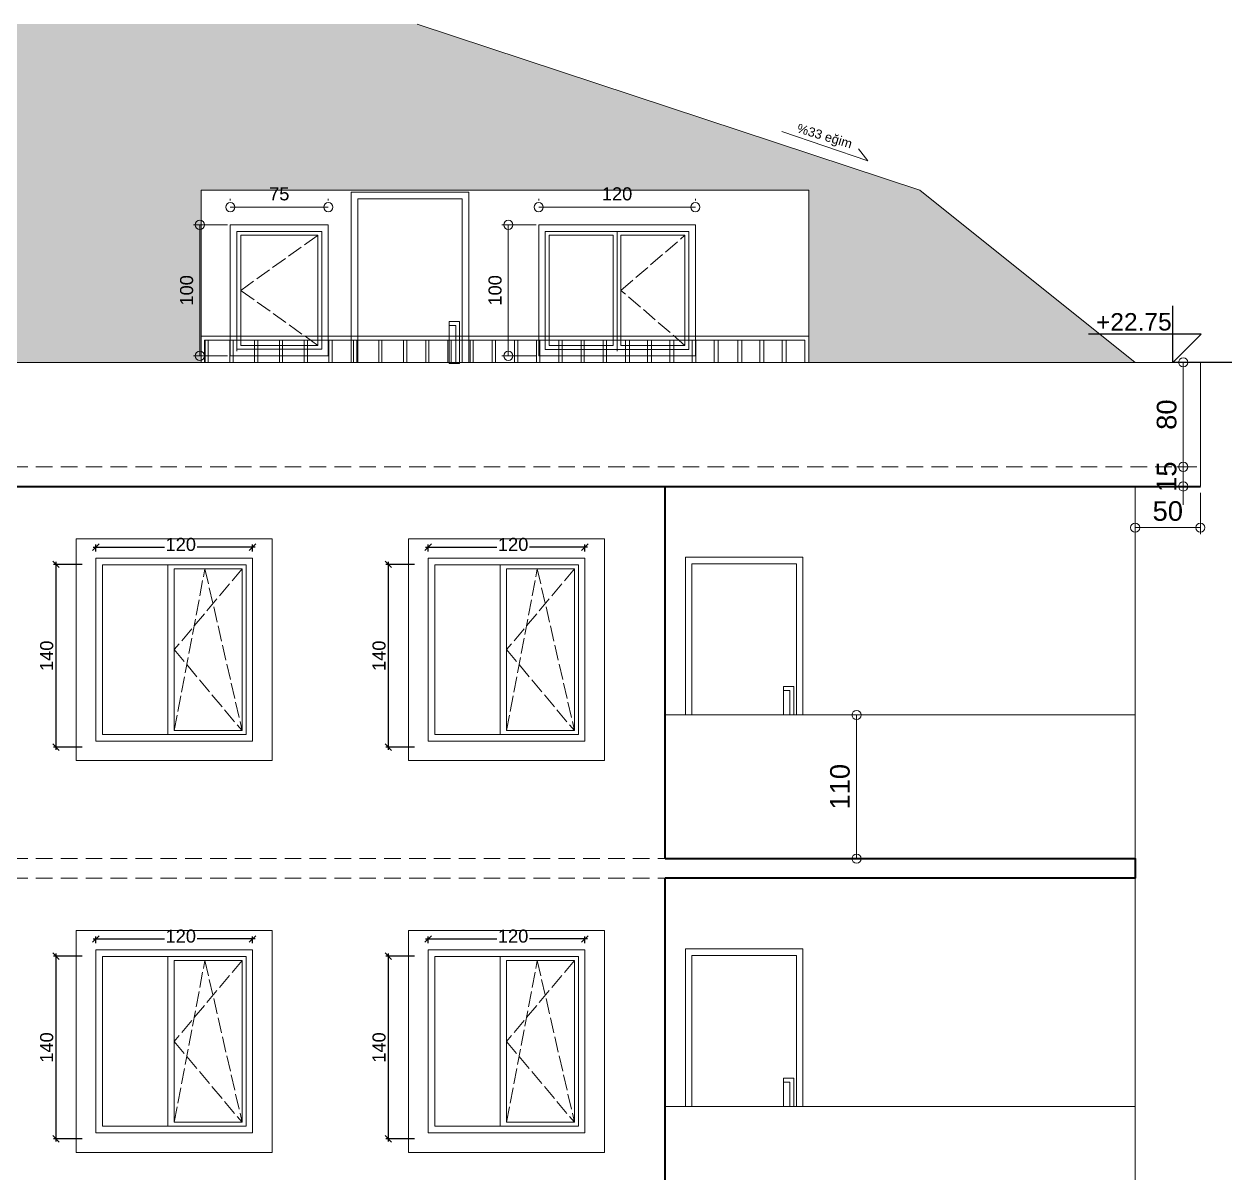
# Model space of a CAD drawing. Header units: millimetres. Extents: x 2990 to 12965, y 2692 to 30610.
# Drawn here: x 9776 to 10701, y 29684 to 30564 of the extents above; entities that cross this region are included whole.
import ezdxf
from ezdxf.enums import TextEntityAlignment as Align

# ---------------------------------------------------------------- set-up
doc = ezdxf.new("R2010")
doc.units = ezdxf.units.MM
doc.linetypes.add('ACAD_ISO02W100', pattern=[15, 12, -3])
doc.linetypes.add('HIDDENX2', pattern=[19.05, 12.7, -6.35])
for name, color, linetype, lineweight in [('SEM_DIŞ ÖLÇÜLER', 140, 'Continuous', 13), ('SEM_DUVAR1', 136, 'Continuous', 40), ('SEM_IC OLCU', 140, 'Continuous', 13), ('SEM_KAPI', 30, 'Continuous', 18), ('SEM_KOLON TARAMA1', 8, 'Continuous', 13), ('SEM_PENCERE', 133, 'Continuous', 13), ('SEM_TEFRIS', 225, 'Continuous', 9), ('SEM_YAZI2', 53, 'Continuous', 9)]:
    doc.layers.add(name, color=color, linetype=linetype, lineweight=lineweight)
doc.layers.add('SEM_KOT', color=173, linetype='Continuous')
doc.styles.add('arial_1_18', font='arial.ttf', dxfattribs={"height": 0.2})
doc.styles.get("Standard").update_dxf_attribs({"font": 'arial.ttf'})
doc.styles.add('ÖLÇÜ YAZI', font='arial.ttf')
doc.dimstyles.new('1-50-2', dxfattribs={"dimtxt": 15, "dimasz": 7, "dimexe": 5, "dimexo": 5, "dimgap": 5, "dimtad": 1, "dimdec": 0, "dimtxsty": 'Standard', "dimblk": 'ORIGIN', "dimcen": 5, "dimdle": 7, "dimclrd": 256, "dimclre": 256, "dimclrt": 256, "dimadec": 0, "dimazin": 0, "dimtfac": 1, "dimtdec": 0, "dimtix": 1, "dimtmove": 0, "dimatfit": 3, "dimldrblk": 'ORIGIN', "dimfxl": 1, "dimlwd": -1, "dimlwe": -1, "dimarcsym": 0})
doc.dimstyles.new('1-50-İC', dxfattribs={"dimtxt": 10, "dimasz": 7, "dimexe": 5, "dimexo": 25, "dimgap": 5, "dimtad": 1, "dimdec": 0, "dimtxsty": 'Standard', "dimblk": 'ORIGIN', "dimcen": 5, "dimdle": 7, "dimclrd": 256, "dimclre": 256, "dimclrt": 256, "dimadec": 0, "dimazin": 0, "dimtfac": 1, "dimtdec": 0, "dimtix": 1, "dimtmove": 0, "dimatfit": 3, "dimldrblk": 'ORIGIN', "dimfxl": 1, "dimlwd": -1, "dimlwe": -1, "dimarcsym": 0})
doc.dimstyles.new('ÖLÇÜ50', dxfattribs={"dimscale": 100, "dimtxt": 0.1, "dimasz": 0.05, "dimexe": 0.02, "dimexo": 0.1, "dimgap": 0.02, "dimtad": 1, "dimdec": 0, "dimrnd": 0.5, "dimzin": 9, "dimdsep": 46, "dimtxsty": 'ÖLÇÜ YAZI', "dimblk": 'OBLIQUE', "dimcen": 0, "dimdle": 0.02, "dimclrd": 256, "dimclre": 256, "dimclrt": 256, "dimadec": 0, "dimazin": 0, "dimtfac": 1, "dimtdec": 0, "dimtix": 1, "dimtmove": 2, "dimatfit": 3, "dimldrblk": 'DOT', "dimfxl": 0.2, "dimfxlon": 1, "dimarcsym": 0})

# ---------------------------------------------------------------- blocks, each defined once
blk = doc.blocks.new('_Oblique')
at = {"color": 0, "linetype": 'ByBlock', "lineweight": -2}
blk.add_line((-0.5, -0.5), (0.5, 0.5), dxfattribs=at)
blk = doc.blocks.new('*D1909')
at = {"layer": 'Defpoints', "color": 0, "transparency": 16777216}
for p in [(9800.12, 29850.45), (9831.83, 29850.45), (9831.83, 29710.45)]:
    blk.add_point(p, dxfattribs=at)
at = {"layer": 'SEM_IC OLCU', "lineweight": -2, "transparency": 16777216}
for p, q in [((9820.12, 29850.45), (9798.12, 29850.45)), ((9800.12, 29708.45), (9800.12, 29852.45)), ((9820.12, 29710.45), (9798.12, 29710.45))]:
    blk.add_line(p, q, dxfattribs=at)
at = {"layer": 'SEM_IC OLCU', "lineweight": -2, "transparency": 16777216, "xscale": 5, "yscale": 5, "zscale": 5}
for p, rotation in [((9800.12, 29850.45), 90), ((9800.12, 29710.45), 270)]:
    blk.add_blockref('_Oblique', p, dxfattribs=dict(at, rotation=rotation))
at = {"layer": 'SEM_IC OLCU', "transparency": 16777216, "insert": (9793.02, 29780.45), "char_height": 10, "attachment_point": 5, "rotation": 90, "style": 'ÖLÇÜ YAZI'}
blk.add_mtext('140', dxfattribs=at)
blk = doc.blocks.new('_Dot')
at = {"color": 0, "linetype": 'ByBlock', "lineweight": -2}
blk.add_line((-0.5, 0), (-1, 0), dxfattribs=at)
at = {"color": 0, "linetype": 'ByBlock', "const_width": 0.5}
blk.add_lwpolyline([(-0.25, 0, 1), (0.25, 0, 1)], format="xyb", close=True, dxfattribs=at)
blk = doc.blocks.new('*D1910')
at = {"layer": 'Defpoints', "color": 0, "transparency": 16777216}
for p in [(9950.66, 29863.59), (9830.66, 29850.45), (9950.66, 29850.45)]:
    blk.add_point(p, dxfattribs=at)
at = {"layer": 'SEM_IC OLCU', "lineweight": -2, "transparency": 16777216}
for p, q in [((9828.66, 29863.59), (9883.11, 29863.59)), ((9830.66, 29860.45), (9830.66, 29865.59)), ((9952.66, 29863.59), (9908.22, 29863.59)), ((9950.66, 29860.45), (9950.66, 29865.59))]:
    blk.add_line(p, q, dxfattribs=at)
at = {"layer": 'SEM_IC OLCU', "lineweight": -2, "transparency": 16777216, "xscale": 5, "yscale": 5, "zscale": 5, "rotation": 180}
blk.add_blockref('_Oblique', (9830.66, 29863.59), dxfattribs=at)
at = {"layer": 'SEM_IC OLCU', "lineweight": -2, "transparency": 16777216, "xscale": 5, "yscale": 5, "zscale": 5}
blk.add_blockref('_Oblique', (9950.66, 29863.59), dxfattribs=at)
at = {"layer": 'SEM_IC OLCU', "transparency": 16777216, "insert": (9895.66, 29865.7), "char_height": 10, "attachment_point": 5, "style": 'ÖLÇÜ YAZI'}
blk.add_mtext('120', dxfattribs=at)
blk = doc.blocks.new('*D1911')
at = {"layer": 'Defpoints', "color": 0, "transparency": 16777216}
for p in [(10054.67, 29850.45), (10086.37, 29850.45), (10086.37, 29710.45)]:
    blk.add_point(p, dxfattribs=at)
at = {"layer": 'SEM_IC OLCU', "lineweight": -2, "transparency": 16777216}
for p, q in [((10074.67, 29850.45), (10052.67, 29850.45)), ((10054.67, 29708.45), (10054.67, 29852.45)), ((10074.67, 29710.45), (10052.67, 29710.45))]:
    blk.add_line(p, q, dxfattribs=at)
at = {"layer": 'SEM_IC OLCU', "lineweight": -2, "transparency": 16777216, "xscale": 5, "yscale": 5, "zscale": 5}
for p, rotation in [((10054.67, 29850.45), 90), ((10054.67, 29710.45), 270)]:
    blk.add_blockref('_Oblique', p, dxfattribs=dict(at, rotation=rotation))
at = {"layer": 'SEM_IC OLCU', "transparency": 16777216, "insert": (10047.56, 29780.45), "char_height": 10, "attachment_point": 5, "rotation": 90, "style": 'ÖLÇÜ YAZI'}
blk.add_mtext('140', dxfattribs=at)
blk = doc.blocks.new('*D1912')
at = {"layer": 'Defpoints', "color": 0, "transparency": 16777216}
for p in [(10205.21, 29863.59), (10085.21, 29850.45), (10205.21, 29850.45)]:
    blk.add_point(p, dxfattribs=at)
at = {"layer": 'SEM_IC OLCU', "lineweight": -2, "transparency": 16777216}
for p, q in [((10083.21, 29863.59), (10137.65, 29863.59)), ((10085.21, 29860.45), (10085.21, 29865.59)), ((10207.21, 29863.59), (10162.77, 29863.59)), ((10205.21, 29860.45), (10205.21, 29865.59))]:
    blk.add_line(p, q, dxfattribs=at)
at = {"layer": 'SEM_IC OLCU', "lineweight": -2, "transparency": 16777216, "xscale": 5, "yscale": 5, "zscale": 5, "rotation": 180}
blk.add_blockref('_Oblique', (10085.21, 29863.59), dxfattribs=at)
at = {"layer": 'SEM_IC OLCU', "lineweight": -2, "transparency": 16777216, "xscale": 5, "yscale": 5, "zscale": 5}
blk.add_blockref('_Oblique', (10205.21, 29863.59), dxfattribs=at)
at = {"layer": 'SEM_IC OLCU', "transparency": 16777216, "insert": (10150.21, 29865.7), "char_height": 10, "attachment_point": 5, "style": 'ÖLÇÜ YAZI'}
blk.add_mtext('120', dxfattribs=at)
blk = doc.blocks.new('*D1918')
at = {"layer": 'Defpoints', "color": 0, "transparency": 16777216}
for p in [(9800.12, 30150.45), (9831.83, 30150.45), (9831.83, 30010.45)]:
    blk.add_point(p, dxfattribs=at)
at = {"layer": 'SEM_IC OLCU', "lineweight": -2, "transparency": 16777216}
for p, q in [((9820.12, 30150.45), (9798.12, 30150.45)), ((9800.12, 30008.45), (9800.12, 30152.45)), ((9820.12, 30010.45), (9798.12, 30010.45))]:
    blk.add_line(p, q, dxfattribs=at)
at = {"layer": 'SEM_IC OLCU', "lineweight": -2, "transparency": 16777216, "xscale": 5, "yscale": 5, "zscale": 5}
for p, rotation in [((9800.12, 30150.45), 90), ((9800.12, 30010.45), 270)]:
    blk.add_blockref('_Oblique', p, dxfattribs=dict(at, rotation=rotation))
at = {"layer": 'SEM_IC OLCU', "transparency": 16777216, "insert": (9793.02, 30080.45), "char_height": 10, "attachment_point": 5, "rotation": 90, "style": 'ÖLÇÜ YAZI'}
blk.add_mtext('140', dxfattribs=at)
blk = doc.blocks.new('*D1919')
at = {"layer": 'Defpoints', "color": 0, "transparency": 16777216}
for p in [(9950.66, 30163.59), (9830.66, 30150.45), (9950.66, 30150.45)]:
    blk.add_point(p, dxfattribs=at)
at = {"layer": 'SEM_IC OLCU', "lineweight": -2, "transparency": 16777216}
for p, q in [((9828.66, 30163.59), (9883.11, 30163.59)), ((9830.66, 30160.45), (9830.66, 30165.59)), ((9952.66, 30163.59), (9908.22, 30163.59)), ((9950.66, 30160.45), (9950.66, 30165.59))]:
    blk.add_line(p, q, dxfattribs=at)
at = {"layer": 'SEM_IC OLCU', "lineweight": -2, "transparency": 16777216, "xscale": 5, "yscale": 5, "zscale": 5, "rotation": 180}
blk.add_blockref('_Oblique', (9830.66, 30163.59), dxfattribs=at)
at = {"layer": 'SEM_IC OLCU', "lineweight": -2, "transparency": 16777216, "xscale": 5, "yscale": 5, "zscale": 5}
blk.add_blockref('_Oblique', (9950.66, 30163.59), dxfattribs=at)
at = {"layer": 'SEM_IC OLCU', "transparency": 16777216, "insert": (9895.66, 30165.7), "char_height": 10, "attachment_point": 5, "style": 'ÖLÇÜ YAZI'}
blk.add_mtext('120', dxfattribs=at)
blk = doc.blocks.new('*D1920')
at = {"layer": 'Defpoints', "color": 0, "transparency": 16777216}
for p in [(10054.67, 30150.45), (10086.37, 30150.45), (10086.37, 30010.45)]:
    blk.add_point(p, dxfattribs=at)
at = {"layer": 'SEM_IC OLCU', "lineweight": -2, "transparency": 16777216}
for p, q in [((10074.67, 30150.45), (10052.67, 30150.45)), ((10054.67, 30008.45), (10054.67, 30152.45)), ((10074.67, 30010.45), (10052.67, 30010.45))]:
    blk.add_line(p, q, dxfattribs=at)
at = {"layer": 'SEM_IC OLCU', "lineweight": -2, "transparency": 16777216, "xscale": 5, "yscale": 5, "zscale": 5}
for p, rotation in [((10054.67, 30150.45), 90), ((10054.67, 30010.45), 270)]:
    blk.add_blockref('_Oblique', p, dxfattribs=dict(at, rotation=rotation))
at = {"layer": 'SEM_IC OLCU', "transparency": 16777216, "insert": (10047.56, 30080.45), "char_height": 10, "attachment_point": 5, "rotation": 90, "style": 'ÖLÇÜ YAZI'}
blk.add_mtext('140', dxfattribs=at)
blk = doc.blocks.new('*D1921')
at = {"layer": 'Defpoints', "color": 0, "transparency": 16777216}
for p in [(10205.21, 30163.59), (10085.21, 30150.45), (10205.21, 30150.45)]:
    blk.add_point(p, dxfattribs=at)
at = {"layer": 'SEM_IC OLCU', "lineweight": -2, "transparency": 16777216}
for p, q in [((10083.21, 30163.59), (10137.65, 30163.59)), ((10085.21, 30160.45), (10085.21, 30165.59)), ((10207.21, 30163.59), (10162.77, 30163.59)), ((10205.21, 30160.45), (10205.21, 30165.59))]:
    blk.add_line(p, q, dxfattribs=at)
at = {"layer": 'SEM_IC OLCU', "lineweight": -2, "transparency": 16777216, "xscale": 5, "yscale": 5, "zscale": 5, "rotation": 180}
blk.add_blockref('_Oblique', (10085.21, 30163.59), dxfattribs=at)
at = {"layer": 'SEM_IC OLCU', "lineweight": -2, "transparency": 16777216, "xscale": 5, "yscale": 5, "zscale": 5}
blk.add_blockref('_Oblique', (10205.21, 30163.59), dxfattribs=at)
at = {"layer": 'SEM_IC OLCU', "transparency": 16777216, "insert": (10150.21, 30165.7), "char_height": 10, "attachment_point": 5, "style": 'ÖLÇÜ YAZI'}
blk.add_mtext('120', dxfattribs=at)
blk = doc.blocks.new('_Origin')
at = {"color": 0, "linetype": 'ByBlock', "lineweight": -2}
blk.add_line((0, 0), (-1, 0), dxfattribs=at)
blk.add_circle((0, 0), 0.5, dxfattribs=at)
blk = doc.blocks.new('*D1922')
at = {"layer": 'Defpoints', "color": 0, "transparency": 16777216}
for p in [(10192.78, 30410.5), (10146.52, 30310.15), (10192.78, 30310.15)]:
    blk.add_point(p, dxfattribs=at)
at = {"layer": 'SEM_IC OLCU', "transparency": 16777216}
for p, q in [((10167.78, 30410.5), (10141.52, 30410.5)), ((10146.52, 30403.5), (10146.52, 30317.15)), ((10167.78, 30310.15), (10141.52, 30310.15))]:
    blk.add_line(p, q, dxfattribs=at)
at = {"layer": 'SEM_IC OLCU', "transparency": 16777216, "xscale": 7, "yscale": 7, "zscale": 7}
for p, rotation in [((10146.52, 30410.5), 90), ((10146.52, 30310.15), 270)]:
    blk.add_blockref('_Origin', p, dxfattribs=dict(at, rotation=rotation))
at = {"layer": 'SEM_IC OLCU', "transparency": 16777216, "insert": (10136.42, 30360.33), "char_height": 10, "attachment_point": 5, "rotation": 90}
blk.add_mtext('100', dxfattribs=at)
blk = doc.blocks.new('*D1923')
at = {"layer": 'Defpoints', "color": 0, "transparency": 16777216}
for p in [(10169.81, 30424.07), (10169.81, 30405.5), (10289.81, 30405.5)]:
    blk.add_point(p, dxfattribs=at)
at = {"layer": 'SEM_IC OLCU', "transparency": 16777216}
for p, q in [((10169.81, 30430.5), (10169.81, 30429.07)), ((10289.81, 30430.5), (10289.81, 30429.07)), ((10282.81, 30424.07), (10176.81, 30424.07))]:
    blk.add_line(p, q, dxfattribs=at)
at = {"layer": 'SEM_IC OLCU', "transparency": 16777216, "xscale": 7, "yscale": 7, "zscale": 7, "rotation": 180}
blk.add_blockref('_Origin', (10169.81, 30424.07), dxfattribs=at)
at = {"layer": 'SEM_IC OLCU', "transparency": 16777216, "xscale": 7, "yscale": 7, "zscale": 7}
blk.add_blockref('_Origin', (10289.81, 30424.07), dxfattribs=at)
at = {"layer": 'SEM_IC OLCU', "transparency": 16777216, "insert": (10229.81, 30434.17), "char_height": 10, "attachment_point": 5}
blk.add_mtext('120', dxfattribs=at)
blk = doc.blocks.new('*D1248')
at = {"layer": 'Defpoints', "color": 0, "transparency": 16777216}
for p in [(139666.57, 14162.2), (139620.31, 14061.86), (139666.57, 14061.86)]:
    blk.add_point(p, dxfattribs=at)
at = {"layer": 'SEM_IC OLCU', "transparency": 16777216}
for p, q in [((139641.57, 14162.2), (139615.31, 14162.2)), ((139620.31, 14155.2), (139620.31, 14068.86)), ((139641.57, 14061.86), (139615.31, 14061.86))]:
    blk.add_line(p, q, dxfattribs=at)
at = {"layer": 'SEM_IC OLCU', "transparency": 16777216, "xscale": 7, "yscale": 7, "zscale": 7}
for p, rotation in [((139620.31, 14162.2), 90), ((139620.31, 14061.86), 270)]:
    blk.add_blockref('_Origin', p, dxfattribs=dict(at, rotation=rotation))
at = {"layer": 'SEM_IC OLCU', "transparency": 16777216, "insert": (139610.2, 14112.03), "char_height": 10, "attachment_point": 5, "rotation": 90}
blk.add_mtext('100', dxfattribs=at)
blk = doc.blocks.new('*D1249')
at = {"layer": 'Defpoints', "color": 0, "transparency": 16777216}
for p in [(139643.6, 14175.77), (139643.6, 14157.2), (139718.64, 14157.2)]:
    blk.add_point(p, dxfattribs=at)
at = {"layer": 'SEM_IC OLCU', "transparency": 16777216}
for p, q in [((139643.6, 14182.2), (139643.6, 14180.77)), ((139718.64, 14182.2), (139718.64, 14180.77)), ((139711.64, 14175.77), (139650.6, 14175.77))]:
    blk.add_line(p, q, dxfattribs=at)
at = {"layer": 'SEM_IC OLCU', "transparency": 16777216, "xscale": 7, "yscale": 7, "zscale": 7, "rotation": 180}
blk.add_blockref('_Origin', (139643.6, 14175.77), dxfattribs=at)
at = {"layer": 'SEM_IC OLCU', "transparency": 16777216, "xscale": 7, "yscale": 7, "zscale": 7}
blk.add_blockref('_Origin', (139718.64, 14175.77), dxfattribs=at)
at = {"layer": 'SEM_IC OLCU', "transparency": 16777216, "insert": (139681.12, 14185.86), "char_height": 10, "attachment_point": 5}
blk.add_mtext('75', dxfattribs=at)
blk = doc.blocks.new('*D1855')
at = {"layer": 'Defpoints', "color": 0, "transparency": 16777216}
for p in [(10626.6, 30210.15), (10676.6, 30210.15), (10676.6, 30178.58)]:
    blk.add_point(p, dxfattribs=at)
at = {"layer": 'SEM_DIŞ ÖLÇÜLER', "transparency": 16777216}
for p, q in [((10626.6, 30205.15), (10626.6, 30173.58)), ((10676.6, 30205.15), (10676.6, 30173.58)), ((10633.6, 30178.58), (10669.6, 30178.58))]:
    blk.add_line(p, q, dxfattribs=at)
at = {"layer": 'SEM_DIŞ ÖLÇÜLER', "transparency": 16777216, "xscale": 7, "yscale": 7, "zscale": 7, "rotation": 180}
blk.add_blockref('_Origin', (10626.6, 30178.58), dxfattribs=at)
at = {"layer": 'SEM_DIŞ ÖLÇÜLER', "transparency": 16777216, "xscale": 7, "yscale": 7, "zscale": 7}
blk.add_blockref('_Origin', (10676.6, 30178.58), dxfattribs=at)
at = {"layer": 'SEM_DIŞ ÖLÇÜLER', "transparency": 16777216, "insert": (10651.6, 30191.23), "char_height": 15, "attachment_point": 5}
blk.add_mtext('50', dxfattribs=at)
blk = doc.blocks.new('*D1856')
at = {"layer": 'Defpoints', "color": 0, "transparency": 16777216}
for p in [(10663.43, 30225.15), (10676.6, 30225.15), (10676.6, 30210.15)]:
    blk.add_point(p, dxfattribs=at)
at = {"layer": 'SEM_DIŞ ÖLÇÜLER', "transparency": 16777216}
for p, q in [((10663.43, 30232.15), (10663.43, 30239.15)), ((10671.6, 30225.15), (10658.43, 30225.15)), ((10663.43, 30210.15), (10663.43, 30225.15)), ((10671.6, 30210.15), (10658.43, 30210.15)), ((10663.43, 30203.15), (10663.43, 30196.15))]:
    blk.add_line(p, q, dxfattribs=at)
at = {"layer": 'SEM_DIŞ ÖLÇÜLER', "transparency": 16777216, "xscale": 7, "yscale": 7, "zscale": 7}
for p, rotation in [((10663.43, 30225.15), 270), ((10663.43, 30210.15), 90)]:
    blk.add_blockref('_Origin', p, dxfattribs=dict(at, rotation=rotation))
at = {"layer": 'SEM_DIŞ ÖLÇÜLER', "transparency": 16777216, "insert": (10650.77, 30217.65), "char_height": 15, "attachment_point": 5, "rotation": 90}
blk.add_mtext('15', dxfattribs=at)
blk = doc.blocks.new('*D1857')
at = {"layer": 'Defpoints', "color": 0, "transparency": 16777216}
for p in [(10663.43, 30305.15), (10663.43, 30305.15), (10676.6, 30225.15)]:
    blk.add_point(p, dxfattribs=at)
at = {"layer": 'SEM_DIŞ ÖLÇÜLER', "transparency": 16777216}
for p, q in [((10668.43, 30305.15), (10668.43, 30305.15)), ((10663.43, 30232.15), (10663.43, 30298.15)), ((10671.6, 30225.15), (10658.43, 30225.15))]:
    blk.add_line(p, q, dxfattribs=at)
at = {"layer": 'SEM_DIŞ ÖLÇÜLER', "transparency": 16777216, "xscale": 7, "yscale": 7, "zscale": 7}
for p, rotation in [((10663.43, 30305.15), 90), ((10663.43, 30225.15), 270)]:
    blk.add_blockref('_Origin', p, dxfattribs=dict(at, rotation=rotation))
at = {"layer": 'SEM_DIŞ ÖLÇÜLER', "transparency": 16777216, "insert": (10650.77, 30265.15), "char_height": 15, "attachment_point": 5, "rotation": 90}
blk.add_mtext('80', dxfattribs=at)
blk = doc.blocks.new('*D1859')
at = {"layer": 'Defpoints', "color": 0, "transparency": 16777216}
for p in [(10413.24, 30035.15), (10416.67, 30035.15, 0), (10416.67, 29925.15)]:
    blk.add_point(p, dxfattribs=at)
at = {"layer": 'SEM_DIŞ ÖLÇÜLER', "transparency": 16777216}
for p, q in [((10411.67, 30035.15), (10408.24, 30035.15)), ((10413.24, 29932.15), (10413.24, 30028.15)), ((10411.67, 29925.15), (10408.24, 29925.15))]:
    blk.add_line(p, q, dxfattribs=at)
at = {"layer": 'SEM_DIŞ ÖLÇÜLER', "transparency": 16777216, "xscale": 7, "yscale": 7, "zscale": 7}
for p, rotation in [((10413.24, 30035.15), 90), ((10413.24, 29925.15), 270)]:
    blk.add_blockref('_Origin', p, dxfattribs=dict(at, rotation=rotation))
at = {"layer": 'SEM_DIŞ ÖLÇÜLER', "transparency": 16777216, "insert": (10400.58, 29980.15), "char_height": 15, "attachment_point": 5, "rotation": 90}
blk.add_mtext('110', dxfattribs=at)
blk = doc.blocks.new('ertywer')
at = {"layer": 'SEM_KOT'}
for points in [[(27325.5, 7111.4), (27325.5, 7171.4)], [(27325.5, 7111.4), (27295.5, 7141.4)], [(27295.5, 7141.4), (27415.5, 7141.4)], [(27262.9, 7111.4), (27325.5, 7111.4)]]:
    blk.add_lwpolyline(points, dxfattribs=at)
blk = doc.blocks.new('RTJ')
at = {"layer": 'SEM_PENCERE'}
for p, q in [((139713.64, 14157.2), (139648.6, 14157.2)), ((139648.6, 14157.2), (139648.6, 14066.86)), ((139648.64, 14065.54), (139648.64, 14157.2)), ((139710.64, 14154.2), (139651.64, 14154.2)), ((139651.64, 14154.2), (139651.64, 14069.86)), ((139710.64, 14069.86), (139710.64, 14154.2)), ((139713.64, 14066.86), (139713.64, 14157.2)), ((139710.64, 14069.86), (139651.64, 14069.86)), ((139713.64, 14066.86), (139648.6, 14066.86))]:
    blk.add_line(p, q, dxfattribs=at)
at = {"layer": 'SEM_PENCERE', "linetype": 'ACAD_ISO02W100', "transparency": 33554630}
for p, q in [((139651.64, 14112.03), (139710.64, 14154.2)), ((139710.64, 14069.86), (139651.64, 14112.03))]:
    blk.add_line(p, q, dxfattribs=at)
at = {"layer": 'SEM_YAZI2'}
for p, q in [((139718.64, 14162.2), (139643.6, 14162.2)), ((139643.6, 14162.2), (139643.6, 14061.86)), ((139718.64, 14061.86), (139718.64, 14162.2)), ((139718.64, 14061.86), (139643.6, 14061.86))]:
    blk.add_line(p, q, dxfattribs=at)
at = {"layer": 'SEM_IC OLCU'}
dim = blk.add_aligned_dim(p1=(139718.64, 14157.2), p2=(139643.6, 14157.2), distance=-18.57, dimstyle='1-50-İC', override={"dimdec": 0, "dimatfit": 2}, dxfattribs=at)
dim.commit()
dim.dimension.update_dxf_attribs({"geometry": '*D1249', "text_midpoint": (139681.12, 14185.86)})
dim = blk.add_linear_dim(base=(139620.31, 14061.86), p1=(139666.57, 14162.2), p2=(139666.57, 14061.86), angle=270, dimstyle='1-50-İC', override={"dimdec": 0, "dimatfit": 2}, dxfattribs=at)
dim.commit()
dim.dimension.update_dxf_attribs({"geometry": '*D1248', "text_midpoint": (139610.2, 14112.03)})

msp = doc.modelspace()

# ---------------------------------------------------------------- hatches: boundary and pattern name
at = {"layer": 'SEM_TEFRIS'}
h = msp.add_hatch(dxfattribs=at)
h.set_pattern_fill('AR-RSHKE', color=256, scale=0.1)
h.set_pattern_definition([(0, (-42440.44, 14587.888), (64.77, 30.48), [15.24, -12.7, 17.78, -7.62, 22.86, -10.16]), (0, (-42425.2, 14589.158), (64.77, 30.48), [12.7, -48.26, 10.16, -15.24]), (0, (-42394.72, 14585.983), (64.77, 30.48), [7.62, -78.74]), (90, (-42440.44, 14587.888), (-21.59, 30.48), [29.21, -92.71]), (90, (-42425.2, 14587.888), (-21.59, 30.48), [28.575, -93.345]), (90, (-42412.5, 14587.888), (-21.59, 30.48), [26.67, -95.25]), (90, (-42394.72, 14585.983), (-21.59, 30.48), [29.21, -92.71]), (90, (-42387.1, 14585.983), (-21.59, 30.48), [29.21, -92.71]), (90, (-42364.24, 14587.888), (-21.59, 30.48), [27.94, -93.98])])
h.paths.add_polyline_path([(9351.6, 30516.35), (9111.6, 30437.15), (8946.6, 30305.15), (9231.6, 30305.15), (9231.6, 30437.15), (9496.6, 30437.15), (9496.6, 30305.15), (9911.37, 30305.15), (9911.37, 30325.15), (9911.37, 30437.15), (10376.6, 30437.15), (10376.6, 30305.15), (10626.6, 30305.15), (10461.6, 30437.15), (10076.6, 30564.2), (9641.6, 30564.2), (9641.6, 30516.35)])
h.paths.add_polyline_path([(9701.51, 30420.15), (9761.5, 30420.15), (9761.5, 30310.15), (9701.51, 30310.15)], flags=16)
h.paths.add_polyline_path([(9706.51, 30415.15), (9756.5, 30415.15), (9756.5, 30315.15), (9706.51, 30315.15)], flags=0)
h.paths.add_polyline_path([(9709.51, 30412.15), (9753.5, 30412.15), (9753.5, 30318.15), (9734.5, 30318.15), (9709.51, 30318.15)], flags=0)
h.paths.add_polyline_path([(10363.53, 30478.05), (10409.53, 30464.1), (10413.52, 30477.27), (10367.52, 30491.22)], flags=25)
h.paths.add_polyline_path([(9161.05, 30459.37), (9207.06, 30473.32), (9203.06, 30486.49), (9157.06, 30472.54)], flags=25)

# ---------------------------------------------------------------- linework, layer by layer
at = {"layer": 'SEM_DUVAR1'}
for p, q in [((8946.6, 30210.15), (10626.6, 30210.15)), ((10266.6, 29925.15), (10266.6, 30210.15)), ((10626.6, 30210.15), (10676.6, 30210.15)), ((10266.6, 29625.15), (10266.6, 29910.15))]:
    msp.add_line(p, q, dxfattribs=at)
msp.add_lwpolyline([(10266.6, 29925.15), (10626.6, 29925.15), (10626.6, 29910.15), (10266.6, 29910.15)], dxfattribs=at)
at = {"layer": 'SEM_KAPI'}
for points in [[(10026.25, 30305.15), (10026.25, 30435.43), (10116.25, 30435.43), (10116.25, 30305.15)], [(10111.25, 30305.15), (10111.25, 30430.43), (10031.25, 30430.43), (10031.25, 30305.15)], [(10101.25, 30333.43), (10106.25, 30333.43), (10106.25, 30304.43)]]:
    msp.add_lwpolyline(points, dxfattribs=at)
msp.add_lwpolyline([(10109.25, 30304.43), (10101.25, 30304.43), (10101.25, 30336.43), (10109.25, 30336.43)], close=True, dxfattribs=at)
at = {"layer": 'SEM_KAPI', "elevation": 0}
for points in [[(10282.17, 30035.15), (10282.17, 30155.93), (10372.17, 30155.93), (10372.17, 30035.15)], [(10367.17, 30035.15), (10367.17, 30150.93), (10287.17, 30150.93), (10287.17, 30035.15)], [(10357.17, 30035.15), (10357.17, 30056.93), (10365.17, 30056.93), (10365.17, 30035.15)], [(10357.17, 30053.93), (10362.17, 30053.93), (10362.17, 30035.15)], [(10282.17, 29735.15), (10282.17, 29855.93), (10372.17, 29855.93), (10372.17, 29735.15)], [(10367.17, 29735.15), (10367.17, 29850.93), (10287.17, 29850.93), (10287.17, 29735.15)], [(10357.17, 29735.15), (10357.17, 29756.93), (10365.17, 29756.93), (10365.17, 29735.15)], [(10357.17, 29753.93), (10362.17, 29753.93), (10362.17, 29735.15)]]:
    msp.add_lwpolyline(points, dxfattribs=at)
at = {"layer": 'SEM_PENCERE'}
for p, q in [((10284.81, 30405.5), (10174.81, 30405.5)), ((10174.81, 30405.5), (10174.81, 30315.15)), ((10229.81, 30313.83), (10229.81, 30405.5)), ((10284.81, 30315.15), (10284.81, 30405.5)), ((10226.81, 30402.5), (10177.81, 30402.5)), ((10177.81, 30402.5), (10177.81, 30318.15)), ((10226.81, 30318.15), (10226.81, 30402.5)), ((10281.81, 30402.5), (10232.81, 30402.5)), ((10232.81, 30402.5), (10232.81, 30318.15)), ((10281.81, 30318.15), (10281.81, 30402.5)), ((9911.37, 30325.15), (9911.37, 30305.15)), ((9911.37, 30325.15), (10376.6, 30325.15)), ((9913.81, 30305.15), (9913.81, 30322.15)), ((9913.81, 30322.15), (10373.6, 30322.15)), ((9914.3, 30305.15), (9914.3, 30322.15)), ((9916.78, 30322.15), (9916.78, 30305.15)), ((9933.26, 30305.15), (9933.26, 30322.15)), ((9935.74, 30322.15), (9935.74, 30305.15)), ((9952.22, 30305.15), (9952.22, 30322.15)), ((9954.7, 30322.15), (9954.7, 30305.15)), ((9971.18, 30305.15), (9971.18, 30322.15)), ((9973.66, 30322.15), (9973.66, 30305.15)), ((9990.14, 30305.15), (9990.14, 30322.15)), ((9992.62, 30322.15), (9992.62, 30305.15)), ((10009.1, 30305.15), (10009.1, 30322.15)), ((10011.58, 30322.15), (10011.58, 30305.15)), ((10028.06, 30305.15), (10028.06, 30322.15)), ((10030.54, 30322.15), (10030.54, 30305.15)), ((10047.28, 30305.15), (10047.28, 30322.15)), ((10049.76, 30322.15), (10049.76, 30305.15)), ((10066.24, 30305.15), (10066.24, 30322.15)), ((10068.72, 30322.15), (10068.72, 30305.15)), ((10083.24, 30305.15), (10083.24, 30322.15)), ((10085.72, 30322.15), (10085.72, 30305.15)), ((10100.24, 30305.15), (10100.24, 30322.15)), ((10102.72, 30322.15), (10102.72, 30305.15)), ((10117.24, 30305.15), (10117.24, 30322.15)), ((10119.72, 30322.15), (10119.72, 30305.15)), ((10134.24, 30305.15), (10134.24, 30322.15)), ((10136.72, 30322.15), (10136.72, 30305.15)), ((10151.24, 30305.15), (10151.24, 30322.15)), ((10153.72, 30322.15), (10153.72, 30305.15)), ((10168.24, 30305.15), (10168.24, 30322.15)), ((10170.72, 30322.15), (10170.72, 30305.15)), ((10185.24, 30305.15), (10185.24, 30322.15)), ((10187.72, 30322.15), (10187.72, 30305.15)), ((10202.24, 30305.15), (10202.24, 30322.15)), ((10204.72, 30322.15), (10204.72, 30305.15)), ((10219.24, 30305.15), (10219.24, 30322.15)), ((10221.72, 30322.15), (10221.72, 30305.15)), ((10236.24, 30305.15), (10236.24, 30322.15)), ((10239.24, 30305.15), (10239.24, 30322.15)), ((10253.24, 30305.15), (10253.24, 30322.15)), ((10256.24, 30305.15), (10256.24, 30322.15)), ((10270.24, 30305.15), (10270.24, 30322.15)), ((10273.24, 30305.15), (10273.24, 30322.15)), ((10287.24, 30305.15), (10287.24, 30322.15)), ((10290.24, 30305.15), (10290.24, 30322.15)), ((10304.24, 30305.15), (10304.24, 30322.15)), ((10307.24, 30305.15), (10307.24, 30322.15)), ((10322.28, 30305.15), (10322.28, 30322.15)), ((10325.28, 30305.15), (10325.28, 30322.15)), ((10339.28, 30305.15), (10339.28, 30322.15)), ((10342.28, 30305.15), (10342.28, 30322.15)), ((10356.28, 30305.15), (10356.28, 30322.15)), ((10359.28, 30305.15), (10359.28, 30322.15)), ((10373.6, 30305.15), (10373.6, 30322.15)), ((10376.6, 30305.15), (10376.6, 30325.15)), ((10284.81, 30315.15), (10174.81, 30315.15)), ((10226.81, 30318.15), (10177.81, 30318.15)), ((10281.81, 30318.15), (10232.81, 30318.15))]:
    msp.add_line(p, q, dxfattribs=at)
at = {"layer": 'SEM_PENCERE', "linetype": 'ACAD_ISO02W100', "transparency": 33554630}
for p, q in [((10232.81, 30360.33), (10281.81, 30402.5)), ((10281.81, 30318.15), (10232.81, 30360.33))]:
    msp.add_line(p, q, dxfattribs=at)
at = {"layer": 'SEM_PENCERE', "transparency": 33554628}
for p, q in [((9885.66, 30150.15), (9885.66, 30020.15)), ((10140.21, 30150.15), (10140.21, 30020.15)), ((9885.66, 29850.15), (9885.66, 29720.15)), ((10140.21, 29850.15), (10140.21, 29720.15))]:
    msp.add_line(p, q, dxfattribs=at)
for points in [[(9815.66, 30170.15), (9965.66, 30170.15), (9965.66, 30000.15), (9815.66, 30000.15)], [(10070.21, 30170.15), (10220.21, 30170.15), (10220.21, 30000.15), (10070.21, 30000.15)], [(9830.66, 30155.15), (9950.66, 30155.15), (9950.66, 30015.15), (9830.66, 30015.15)], [(10085.21, 30155.15), (10205.21, 30155.15), (10205.21, 30015.15), (10085.21, 30015.15)], [(9835.66, 30150.15), (9945.66, 30150.15), (9945.66, 30020.15), (9835.66, 30020.15)], [(9942.66, 30147.15), (9890.66, 30147.15), (9890.66, 30023.15), (9942.66, 30023.15)], [(10090.21, 30150.15), (10200.21, 30150.15), (10200.21, 30020.15), (10090.21, 30020.15)], [(10197.21, 30147.15), (10145.21, 30147.15), (10145.21, 30023.15), (10197.21, 30023.15)], [(9815.66, 29870.15), (9965.66, 29870.15), (9965.66, 29700.15), (9815.66, 29700.15)], [(10070.21, 29870.15), (10220.21, 29870.15), (10220.21, 29700.15), (10070.21, 29700.15)], [(9830.66, 29855.15), (9950.66, 29855.15), (9950.66, 29715.15), (9830.66, 29715.15)], [(9835.66, 29850.15), (9945.66, 29850.15), (9945.66, 29720.15), (9835.66, 29720.15)], [(10085.21, 29855.15), (10205.21, 29855.15), (10205.21, 29715.15), (10085.21, 29715.15)], [(10090.21, 29850.15), (10200.21, 29850.15), (10200.21, 29720.15), (10090.21, 29720.15)], [(9942.66, 29847.15), (9890.66, 29847.15), (9890.66, 29723.15), (9942.66, 29723.15)], [(10197.21, 29847.15), (10145.21, 29847.15), (10145.21, 29723.15), (10197.21, 29723.15)]]:
    msp.add_lwpolyline(points, close=True, dxfattribs=at)
at = {"layer": 'SEM_PENCERE', "linetype": 'ACAD_ISO02W100', "transparency": 33554628}
for points in [[(9942.66, 30147.15), (9890.66, 30085.15), (9942.66, 30023.15)], [(9890.66, 30023.15), (9914.16, 30147.15), (9942.66, 30023.15)], [(10197.21, 30147.15), (10145.21, 30085.15), (10197.21, 30023.15)], [(10145.21, 30023.15), (10168.71, 30147.15), (10197.21, 30023.15)], [(9942.66, 29847.15), (9890.66, 29785.15), (9942.66, 29723.15)], [(9890.66, 29723.15), (9914.16, 29847.15), (9942.66, 29723.15)], [(10197.21, 29847.15), (10145.21, 29785.15), (10197.21, 29723.15)], [(10145.21, 29723.15), (10168.71, 29847.15), (10197.21, 29723.15)]]:
    msp.add_lwpolyline(points, dxfattribs=at)
at = {"layer": 'SEM_TEFRIS'}
for p, q in [((10626.6, 29910.15), (10626.6, 30210.15)), ((10266.6, 30035.15, 0), (10626.6, 30035.15, 0)), ((10626.6, 29610.15), (10626.6, 29925.15)), ((10266.6, 29735.15, 0), (10626.6, 29735.15, 0))]:
    msp.add_line(p, q, dxfattribs=at)
at = {"layer": 'SEM_YAZI2', "transparency": 33554633}
for p, q in [((10076.6, 30564.2), (10461.6, 30437.15)), ((9911.37, 30437.15, 0), (10376.6, 30437.15)), ((10626.6, 30305.15), (10461.6, 30437.15)), ((10676.6, 30305.15), (8946.6, 30305.15)), ((10676.6, 30210.15), (10676.6, 30305.15))]:
    msp.add_line(p, q, dxfattribs=at)
at = {"layer": 'SEM_YAZI2', "ltscale": 5}
for p, q in [((10356.1, 30482.08), (10421.99, 30459.49)), ((10421.99, 30459.49), (10414.78, 30468.63))]:
    msp.add_line(p, q, dxfattribs=at)
at = {"layer": 'SEM_YAZI2'}
for p, q in [((9911.37, 30305.15), (9911.37, 30437.15)), ((10376.6, 30305.15), (10376.6, 30437.15)), ((10289.81, 30410.5), (10169.81, 30410.5)), ((10169.81, 30410.5), (10169.81, 30310.15)), ((10289.81, 30310.15), (10289.81, 30410.5)), ((10289.81, 30310.15), (10169.81, 30310.15))]:
    msp.add_line(p, q, dxfattribs=at)
at = {"layer": 'SEM_YAZI2', "linetype": 'HIDDENX2', "transparency": 33554633}
for p, q in [((8946.6, 30225.15), (10676.6, 30225.15, 0)), ((8946.6, 29925.15), (10626.6, 29925.15, 0)), ((8946.6, 29910.15), (10626.6, 29910.15, 0))]:
    msp.add_line(p, q, dxfattribs=at)

# ---------------------------------------------------------------- block references
at = {"layer": 'SEM_KOLON TARAMA1'}
msp.add_blockref('RTJ', (-129710.01, 16248.3), dxfattribs=at)
at = {"layer": 'SEM_KOT', "xscale": -0.7200000000000001, "yscale": 0.7200000000000001, "zscale": 0.7200000000000001}
msp.add_blockref('ertywer', (30329.94, 25184.97), dxfattribs=at)

# ---------------------------------------------------------------- texts
at = {"layer": 'SEM_KOT', "style": 'arial_1_18'}
msp.add_text('+22.75', height=13.44, rotation=0.26467, dxfattribs=at).set_placement((10596.66, 30329.36))
at = {"layer": 'SEM_YAZI2', "ltscale": 5}
msp.add_text('%%%33 eğim', height=7, rotation=343.13189, dxfattribs=at).set_placement((10388.81, 30478.59), align=Align.MIDDLE_CENTER)

# ---------------------------------------------------------------- dimensions: what is measured, and where the dimension line sits
at = {"layer": 'SEM_DIŞ ÖLÇÜLER'}
dim = msp.add_linear_dim(base=(10663.43, 30305.15), p1=(10676.6, 30225.15), p2=(10663.43, 30305.15), angle=270, dimstyle='1-50-2', override={"dimtmove": 1}, dxfattribs=at)
dim.commit()
dim.dimension.update_dxf_attribs({"geometry": '*D1857', "text_midpoint": (10650.77, 30265.15)})
for p1, p2, distance, picture, middle in [((10676.6, 30210.15), (10676.6, 30225.15), 13.16, '*D1856', (10650.77, 30217.65)), ((10626.6, 30210.15), (10676.6, 30210.15), -31.58, '*D1855', (10651.6, 30191.23)), ((10416.67, 29925.15), (10416.67, 30035.15, 0), 3.43, '*D1859', (10400.58, 29980.15))]:
    dim = msp.add_aligned_dim(p1=p1, p2=p2, distance=distance, dimstyle='1-50-2', dxfattribs=at)
    dim.commit()
    dim.dimension.update_dxf_attribs({"geometry": picture, "text_midpoint": middle})
at = {"layer": 'SEM_IC OLCU'}
dim = msp.add_aligned_dim(p1=(10289.81, 30405.5), p2=(10169.81, 30405.5), distance=-18.57, dimstyle='1-50-İC', override={"dimdec": 0, "dimatfit": 2}, dxfattribs=at)
dim.commit()
dim.dimension.update_dxf_attribs({"geometry": '*D1923', "text_midpoint": (10229.81, 30434.17)})
dim = msp.add_linear_dim(base=(10146.52, 30310.15), p1=(10192.78, 30410.5), p2=(10192.78, 30310.15), angle=270, dimstyle='1-50-İC', override={"dimdec": 0, "dimatfit": 2}, dxfattribs=at)
dim.commit()
dim.dimension.update_dxf_attribs({"geometry": '*D1922', "text_midpoint": (10136.42, 30360.33)})
at = {"layer": 'SEM_IC OLCU', "transparency": 33554628}
for base, p1, p2, picture, middle in [((9950.66, 30163.59), (9830.66, 30150.45), (9950.66, 30150.45), '*D1919', (9895.66, 30165.7)), ((10205.21, 30163.59), (10085.21, 30150.45), (10205.21, 30150.45), '*D1921', (10150.21, 30165.7)), ((9950.66, 29863.59), (9830.66, 29850.45), (9950.66, 29850.45), '*D1910', (9895.66, 29865.7)), ((10205.21, 29863.59), (10085.21, 29850.45), (10205.21, 29850.45), '*D1912', (10150.21, 29865.7))]:
    dim = msp.add_linear_dim(base=base, p1=p1, p2=p2, angle=180, dimstyle='ÖLÇÜ50', dxfattribs=at)
    dim.commit()
    dim.dimension.update_dxf_attribs({"geometry": picture, "text_midpoint": middle, "dimtype": 160})
for base, p1, p2, picture, middle in [((9800.12, 30150.45), (9831.83, 30010.45), (9831.83, 30150.45), '*D1918', (9793.02, 30080.45)), ((10054.67, 30150.45), (10086.37, 30010.45), (10086.37, 30150.45), '*D1920', (10047.56, 30080.45)), ((9800.12, 29850.45), (9831.83, 29710.45), (9831.83, 29850.45), '*D1909', (9793.02, 29780.45)), ((10054.67, 29850.45), (10086.37, 29710.45), (10086.37, 29850.45), '*D1911', (10047.56, 29780.45))]:
    dim = msp.add_linear_dim(base=base, p1=p1, p2=p2, angle=90, dimstyle='ÖLÇÜ50', dxfattribs=at)
    dim.commit()
    dim.dimension.update_dxf_attribs({"geometry": picture, "text_midpoint": middle})

doc.saveas('drawing.dxf')
